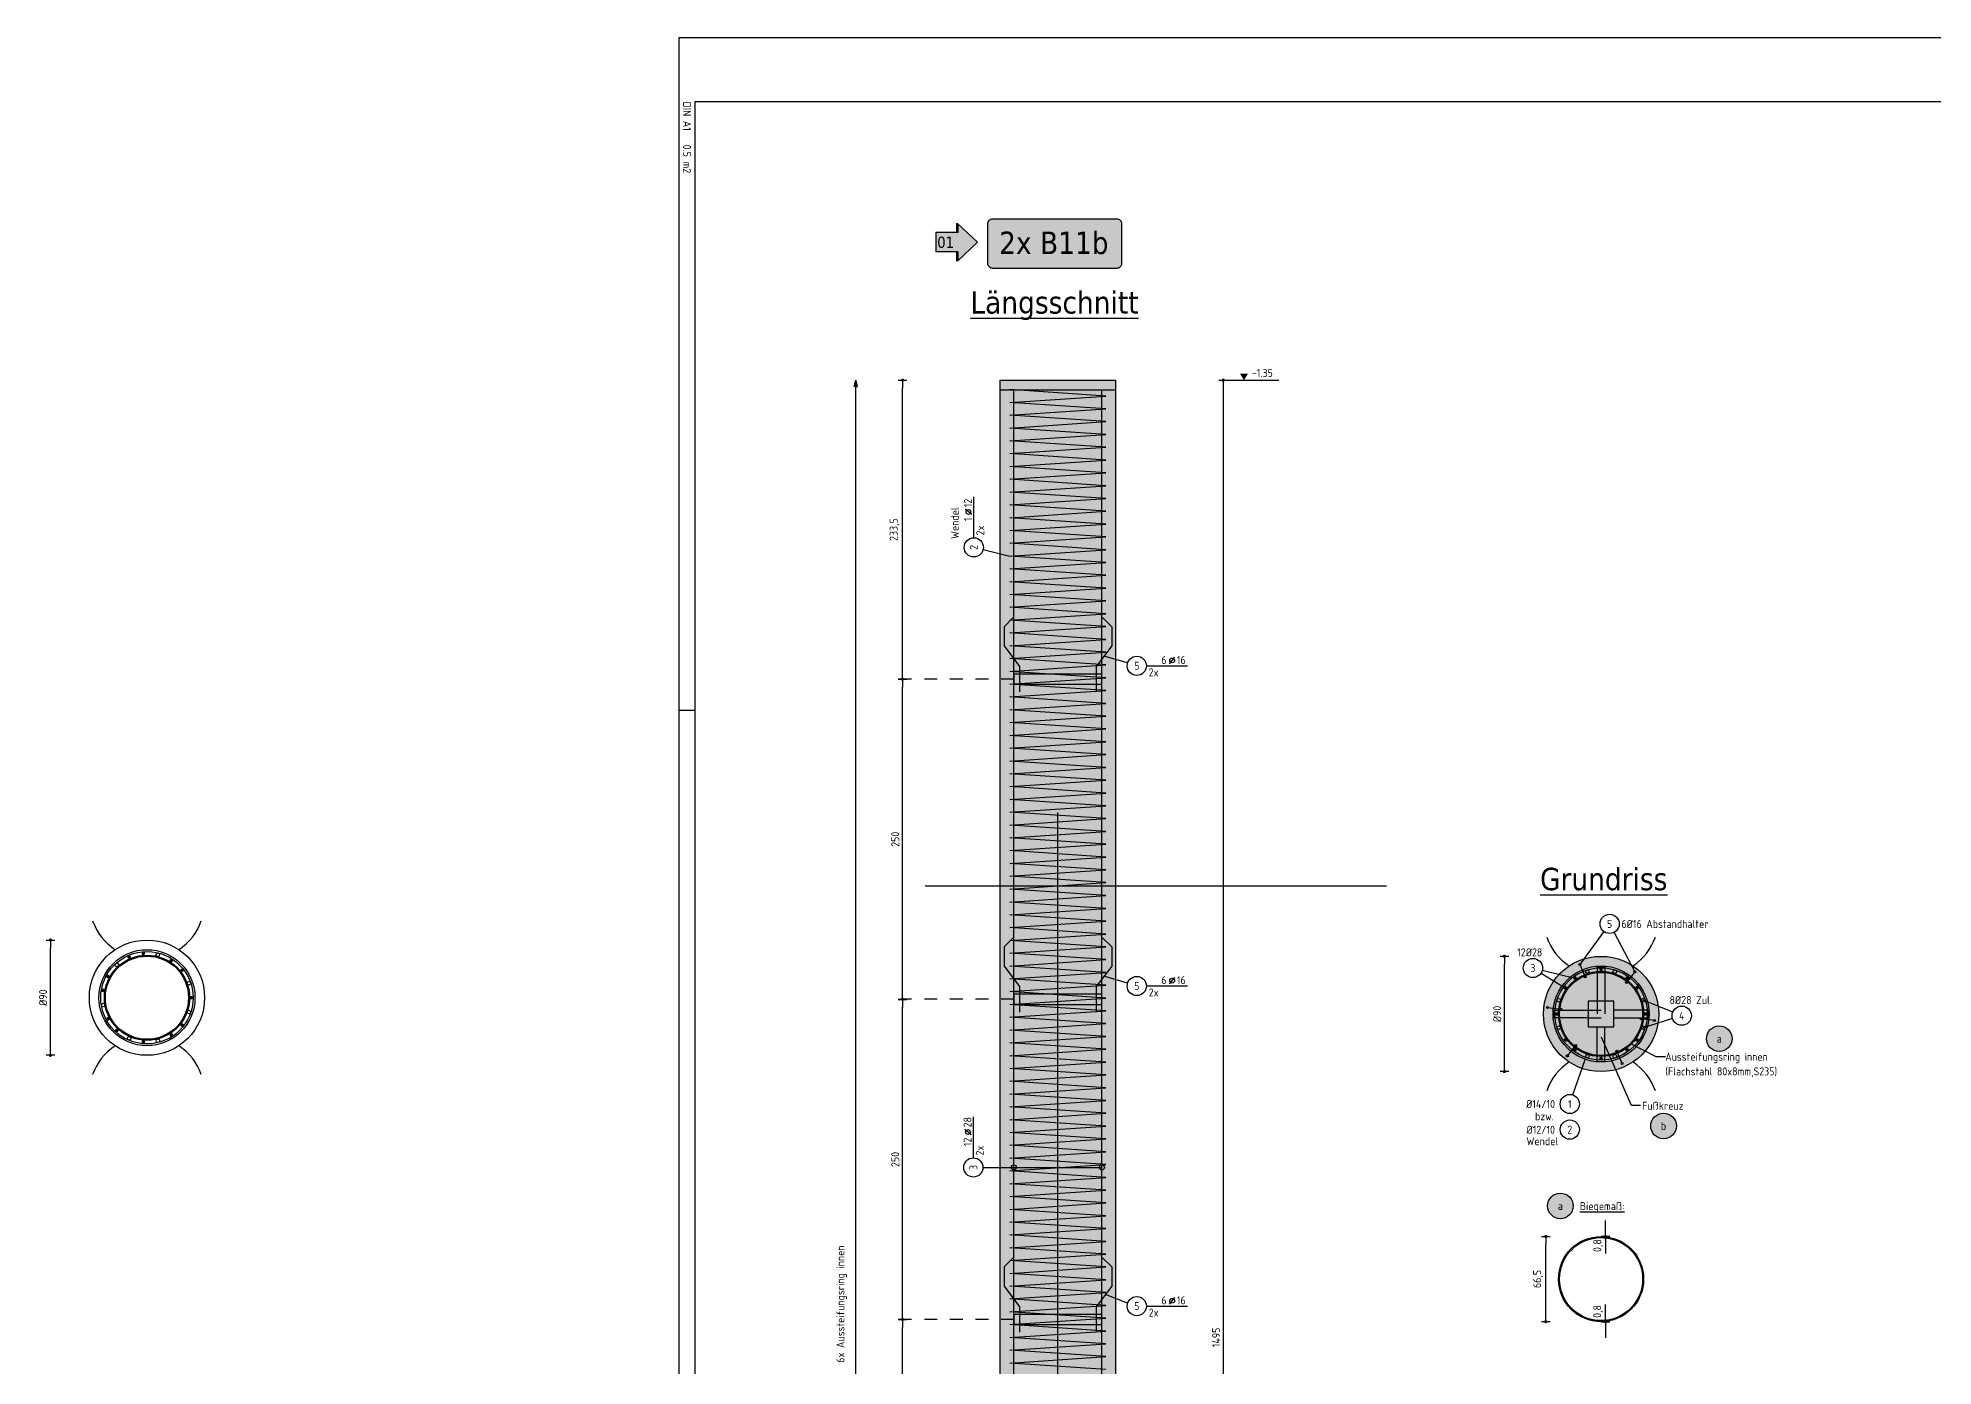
# Model space of a CAD drawing. Extents: x -5.7 to 19.5, y -4.4 to 16.6.
# Drawn here: x -5.7 to 9.1, y 6.2 to 16.58 of the extents above; entities that cross this region are included whole.
import ezdxf
from ezdxf.enums import TextEntityAlignment as Align

# ---------------------------------------------------------------- set-up
doc = ezdxf.new("R2010")
doc.units = 0
doc.header["$LTSCALE"] = 0.25
for name, pattern in [('AUSGEZOGEN', [1000.01, 1000, 0.01]), ('DASHDOT2', [0.5, 0.25, -0.125, 0, -0.125]), ('DOT', [0.175, 0.05, -0.125])]:
    doc.linetypes.add(name, pattern=pattern)
for name, color, linetype in [('1__LINE_ACI_7', 7, 'Continuous'), ('ACHSEN', 7, 'Continuous'), ('BET-SCHN', 6, 'Continuous'), ('BETON', 7, 'Continuous'), ('grau_hell', 7, 'Continuous'), ('grau_mittel', 7, 'Continuous'), ('HILFE', 7, 'Continuous'), ('index', 7, 'Continuous'), ('koten', 7, 'Continuous'), ('MASSE', 7, 'Continuous'), ('OBJEKT', 7, 'Continuous'), ('POS', 7, 'Continuous'), ('RAHMEN', 7, 'Continuous'), ('RND', 7, 'Continuous'), ('STAHL', 7, 'Continuous'), ('TEXT', 7, 'Continuous')]:
    doc.layers.add(name, color=color, linetype=linetype)
doc.layers.add('NOPLOT', color=7, linetype='Continuous', plot=False)
doc.styles.add('helv', font='tahoma.ttf')
doc.styles.add('txt', font='isocp.shx')
doc.dimstyles.new('DOT_I', dxfattribs={"dimscale": 0.25, "dimtxt": 0.25, "dimasz": 0.25, "dimexe": 0.1, "dimexo": 0.3, "dimgap": 0.1, "dimtad": 1, "dimdec": 3, "dimzin": 3, "dimtxsty": 'txt', "dimblk": 'DOT', "dimblk1": 'DOT', "dimblk2": 'DOT', "dimsah": 1, "dimcen": 0.1, "dimse1": 1, "dimse2": 1, "dimazin": 0, "dimtfac": 1, "dimtdec": 4, "dimtix": 1, "dimtmove": 2, "dimatfit": 3, "dimfxl": 0, "dimtvp": 1, "dimtolj": 1, "dimtzin": 0, "dimarcsym": 0})

# ---------------------------------------------------------------- blocks, each defined once
blk = doc.blocks.new('DINA1')
at = {"layer": 'RAHMEN'}
for p, q in [((0, 59.4), (0, 0)), ((0, 0), (84.1, 0))]:
    blk.add_line(p, q, dxfattribs=at)
at = {"layer": 'RAHMEN', "color": 5}
for p, q in [((2, 58.9), (2, 0.5)), ((2, 0.5), (83.6, 0.5))]:
    blk.add_line(p, q, dxfattribs=at)
at = {"layer": 'RAHMEN', "color": 7}
blk.add_line((21, 0), (21, 0.5), dxfattribs=at)
at = {"layer": 'RAHMEN', "color": 7, "style": 'txt'}
blk.add_text('DIN A1   0.5 m2', height=0.25, dxfattribs=at).set_placement((1.989, 0.133))
blk = doc.blocks.new('OKRD_O')
at = {"color": 0, "linetype": 'ByBlock'}
blk.add_solid([(-0.125, 0.202), (0.125, 0.202), (0, 0)], dxfattribs=at)
at = {"color": 0, "linetype": 'ByBlock', "style": 'txt'}
blk.add_attdef('OKRD', (0.25, 0.1), '', height=0.25, dxfattribs=at)
blk = doc.blocks.new('DOT')
at = {"layer": 'MASSE', "color": 7, "linetype": 'Continuous'}
for p, q in [((0, 0), (-1, 0)), ((0, 0.54), (0, -0.54))]:
    blk.add_line(p, q, dxfattribs=at)
at = {"layer": 'MASSE', "color": 7, "linetype": 'Continuous', "const_width": 0.2}
blk.add_lwpolyline([(-0.1, 0, 1), (0.1, 0, 1)], format="xyb", close=True, dxfattribs=at)
blk = doc.blocks.new('*D21')
at = {"layer": 'Defpoints', "color": 0, "linetype": 'AUSGEZOGEN', "transparency": 16777216}
for p in [(-5.604, 9.531), (-5.604, 9.531), (-5.604, 8.631)]:
    blk.add_point(p, dxfattribs=at)
at = {"layer": 'MASSE', "color": 0, "linetype": 'AUSGEZOGEN', "lineweight": -2, "transparency": 16777216}
blk.add_line((-5.604, 8.693), (-5.604, 9.468), dxfattribs=at)
at = {"layer": 'MASSE', "color": 0, "linetype": 'AUSGEZOGEN', "lineweight": -2, "transparency": 16777216, "xscale": 0.0625, "yscale": 0.0625, "zscale": 0.0625}
for p, rotation in [((-5.604, 9.531), 90), ((-5.604, 8.631), 270)]:
    blk.add_blockref('DOT', p, dxfattribs=dict(at, rotation=rotation))
at = {"layer": 'MASSE', "color": 0, "linetype": 'AUSGEZOGEN', "transparency": 16777216, "insert": (-5.661, 9.081), "char_height": 0.0625, "attachment_point": 5, "rotation": 90, "style": 'txt'}
blk.add_mtext('\\A1;%%C90', dxfattribs=at)
blk = doc.blocks.new('RND_LEI')
at = {"layer": 'RND', "color": 7, "linetype": 'Continuous'}
blk.add_line((1.022, 0.066), (1.19, 0.27), dxfattribs=at)
for centre, radius in [((0, 0), 0.3), ((1.106, 0.168), 0.075)]:
    blk.add_circle(centre, radius, dxfattribs=at)
at = {"layer": 'RND', "color": 7, "linetype": 'Continuous', "style": 'txt'}
blk.add_attdef('POSL', text='', height=0.25, dxfattribs=at).set_placement((0, 0), align=Align.MIDDLE)
blk.add_attdef('ANZ', text='', height=0.25, dxfattribs=at).set_placement((0.931, 0.057), align=Align.RIGHT)
for tag, p in [('DUM', (1.253, 0.057)), ('ABSTD', (1.674, 0.057)), ('POSTXT', (0.374, -0.327))]:
    blk.add_attdef(tag, p, '', height=0.25, dxfattribs=at)
blk = doc.blocks.new('*D25')
at = {"layer": 'Defpoints', "color": 0, "linetype": 'AUSGEZOGEN', "transparency": 16777216}
for p in [(5.751, 9.404), (5.751, 9.404), (5.751, 8.504)]:
    blk.add_point(p, dxfattribs=at)
at = {"layer": 'MASSE', "color": 0, "linetype": 'AUSGEZOGEN', "lineweight": -2, "transparency": 16777216}
blk.add_line((5.751, 8.566), (5.751, 9.341), dxfattribs=at)
at = {"layer": 'MASSE', "color": 0, "linetype": 'AUSGEZOGEN', "lineweight": -2, "transparency": 16777216, "xscale": 0.0625, "yscale": 0.0625, "zscale": 0.0625}
for p, rotation in [((5.751, 9.404), 90), ((5.751, 8.504), 270)]:
    blk.add_blockref('DOT', p, dxfattribs=dict(at, rotation=rotation))
at = {"layer": 'MASSE', "color": 0, "linetype": 'AUSGEZOGEN', "transparency": 16777216, "insert": (5.695, 8.954), "char_height": 0.0625, "attachment_point": 5, "rotation": 90, "style": 'txt'}
blk.add_mtext('\\A1;%%C90', dxfattribs=at)
blk = doc.blocks.new('pos_ausz')
at = {"layer": 'grau_hell', "true_color": 0xfcfcfc}
blk.add_hatch(color=7, dxfattribs=at).paths.add_polyline_path([(-0.4, 0, 1), (0.4, 0, 1)])
at = {"layer": 'POS', "color": 1, "linetype": 'Continuous'}
blk.add_circle((0, 0), 0.4, dxfattribs=at)
at = {"layer": 'POS', "color": 7, "linetype": 'Continuous', "style": 'txt'}
blk.add_attdef('POSNAME', text='', height=0.25, dxfattribs=at).set_placement((0, 0), align=Align.MIDDLE)
blk.add_attdef('POSABM', (0.6, 0.05), '', height=0.25, dxfattribs=at)
blk = doc.blocks.new('*D27')
at = {"layer": 'Defpoints', "color": 0, "linetype": 'AUSGEZOGEN', "transparency": 16777216}
for p in [(6.54, 7.216), (6.54, 7.216), (6.54, 7.208)]:
    blk.add_point(p, dxfattribs=at)
at = {"layer": 'MASSE', "color": 0, "linetype": 'AUSGEZOGEN', "lineweight": -2, "transparency": 16777216}
for p, q in [((6.54, 7.279), (6.54, 7.341)), ((6.54, 7.208), (6.54, 7.216)), ((6.54, 7.146), (6.54, 7.083))]:
    blk.add_line(p, q, dxfattribs=at)
at = {"layer": 'MASSE', "color": 0, "linetype": 'AUSGEZOGEN', "lineweight": -2, "transparency": 16777216, "xscale": 0.0625, "yscale": 0.0625, "zscale": 0.0625}
for p, rotation in [((6.54, 7.216), 270), ((6.54, 7.208), 90)]:
    blk.add_blockref('DOT', p, dxfattribs=dict(at, rotation=rotation))
at = {"layer": 'MASSE', "color": 0, "linetype": 'AUSGEZOGEN', "transparency": 16777216, "insert": (6.484, 7.145), "char_height": 0.0625, "attachment_point": 5, "rotation": 90, "style": 'txt'}
blk.add_mtext('\\A1;0,8', dxfattribs=at)
blk = doc.blocks.new('*D28')
at = {"layer": 'Defpoints', "color": 0, "linetype": 'AUSGEZOGEN', "transparency": 16777216}
for p in [(6.54, 6.559), (6.54, 6.559), (6.54, 6.551)]:
    blk.add_point(p, dxfattribs=at)
at = {"layer": 'MASSE', "color": 0, "linetype": 'AUSGEZOGEN', "lineweight": -2, "transparency": 16777216}
for p, q in [((6.54, 6.622), (6.54, 6.684)), ((6.54, 6.551), (6.54, 6.559)), ((6.54, 6.489), (6.54, 6.426))]:
    blk.add_line(p, q, dxfattribs=at)
at = {"layer": 'MASSE', "color": 0, "linetype": 'AUSGEZOGEN', "lineweight": -2, "transparency": 16777216, "xscale": 0.0625, "yscale": 0.0625, "zscale": 0.0625}
for p, rotation in [((6.54, 6.559), 270), ((6.54, 6.551), 90)]:
    blk.add_blockref('DOT', p, dxfattribs=dict(at, rotation=rotation))
at = {"layer": 'MASSE', "color": 0, "linetype": 'AUSGEZOGEN', "transparency": 16777216, "insert": (6.483, 6.631), "char_height": 0.0625, "attachment_point": 5, "rotation": 90, "style": 'txt'}
blk.add_mtext('\\A1;0,8', dxfattribs=at)
blk = doc.blocks.new('*D29')
at = {"layer": 'Defpoints', "color": 0, "linetype": 'AUSGEZOGEN', "transparency": 16777216}
for p in [(6.074, 7.216), (6.074, 7.216), (6.074, 6.551)]:
    blk.add_point(p, dxfattribs=at)
at = {"layer": 'MASSE', "color": 0, "linetype": 'AUSGEZOGEN', "lineweight": -2, "transparency": 16777216}
blk.add_line((6.074, 6.614), (6.074, 7.154), dxfattribs=at)
at = {"layer": 'MASSE', "color": 0, "linetype": 'AUSGEZOGEN', "lineweight": -2, "transparency": 16777216, "xscale": 0.0625, "yscale": 0.0625, "zscale": 0.0625}
for p, rotation in [((6.074, 7.216), 90), ((6.074, 6.551), 270)]:
    blk.add_blockref('DOT', p, dxfattribs=dict(at, rotation=rotation))
at = {"layer": 'MASSE', "color": 0, "linetype": 'AUSGEZOGEN', "transparency": 16777216, "insert": (6.014, 6.884), "char_height": 0.0625, "attachment_point": 5, "rotation": 90, "style": 'txt'}
blk.add_mtext('\\A1;66,5', dxfattribs=at)
blk = doc.blocks.new('Pfeillinie')
at = {"layer": 'TEXT', "linetype": 'Continuous'}
blk.add_hatch(color=7, dxfattribs=at).paths.add_polyline_path([(0, 0), (-0.8, 0.2), (-0.8, 0), (-0.8, -0.2)])
at = {"layer": 'TEXT', "color": 7, "linetype": 'Continuous'}
for p, q in [((-0.8, 0), (-0.8, 0.2)), ((-0.8, 0.2), (0, 0)), ((-0.8, 0), (-0.8, -0.2)), ((-0.8, -0.2), (0, 0))]:
    blk.add_line(p, q, dxfattribs=at)
blk = doc.blocks.new('RND_HIN')
at = {"layer": 'RND', "color": 7, "linetype": 'Continuous'}
blk.add_circle((0, 0), 0.3, dxfattribs=at)
at = {"layer": 'RND', "color": 7, "linetype": 'Continuous', "style": 'txt'}
blk.add_attdef('POSI', text='', height=0.25, dxfattribs=at).set_placement((0, 0), align=Align.MIDDLE)
blk = doc.blocks.new('*D48')
at = {"layer": 'Defpoints', "color": 0, "linetype": 'AUSGEZOGEN', "transparency": 16777216}
for p in [(3.556, 13.903), (3.556, -1.047), (3.556, -1.047)]:
    blk.add_point(p, dxfattribs=at)
at = {"layer": 'MASSE', "color": 0, "linetype": 'AUSGEZOGEN', "lineweight": -2, "transparency": 16777216}
blk.add_line((3.556, 13.841), (3.556, -0.984), dxfattribs=at)
at = {"layer": 'MASSE', "color": 0, "linetype": 'AUSGEZOGEN', "lineweight": -2, "transparency": 16777216, "xscale": 0.0625, "yscale": 0.0625, "zscale": 0.0625}
for p, rotation in [((3.556, 13.903), 90), ((3.556, -1.047), 270)]:
    blk.add_blockref('DOT', p, dxfattribs=dict(at, rotation=rotation))
at = {"layer": 'MASSE', "color": 0, "linetype": 'AUSGEZOGEN', "transparency": 16777216, "insert": (3.5, 6.428), "char_height": 0.0625, "attachment_point": 5, "rotation": 90, "style": 'txt'}
blk.add_mtext('\\A1;1495', dxfattribs=at)
blk = doc.blocks.new('*D53')
at = {"layer": 'Defpoints', "color": 0, "linetype": 'AUSGEZOGEN', "transparency": 16777216}
for p in [(1.05, 6.568), (1.05, 6.568), (1.05, 4.068)]:
    blk.add_point(p, dxfattribs=at)
at = {"layer": 'MASSE', "color": 0, "linetype": 'AUSGEZOGEN', "lineweight": -2, "transparency": 16777216}
blk.add_line((1.05, 4.131), (1.05, 6.506), dxfattribs=at)
at = {"layer": 'MASSE', "color": 0, "linetype": 'AUSGEZOGEN', "lineweight": -2, "transparency": 16777216, "xscale": 0.0625, "yscale": 0.0625, "zscale": 0.0625}
for p, rotation in [((1.05, 6.568), 90), ((1.05, 4.068), 270)]:
    blk.add_blockref('DOT', p, dxfattribs=dict(at, rotation=rotation))
at = {"layer": 'MASSE', "color": 0, "linetype": 'AUSGEZOGEN', "transparency": 16777216, "insert": (0.994, 5.318), "char_height": 0.0625, "attachment_point": 5, "rotation": 90, "style": 'txt'}
blk.add_mtext('\\A1;250', dxfattribs=at)
blk = doc.blocks.new('*D54')
at = {"layer": 'Defpoints', "color": 0, "linetype": 'AUSGEZOGEN', "transparency": 16777216}
for p in [(1.05, 9.068), (1.05, 9.068), (1.05, 6.568)]:
    blk.add_point(p, dxfattribs=at)
at = {"layer": 'MASSE', "color": 0, "linetype": 'AUSGEZOGEN', "lineweight": -2, "transparency": 16777216}
blk.add_line((1.05, 6.631), (1.05, 9.006), dxfattribs=at)
at = {"layer": 'MASSE', "color": 0, "linetype": 'AUSGEZOGEN', "lineweight": -2, "transparency": 16777216, "xscale": 0.0625, "yscale": 0.0625, "zscale": 0.0625}
for p, rotation in [((1.05, 9.068), 90), ((1.05, 6.568), 270)]:
    blk.add_blockref('DOT', p, dxfattribs=dict(at, rotation=rotation))
at = {"layer": 'MASSE', "color": 0, "linetype": 'AUSGEZOGEN', "transparency": 16777216, "insert": (0.994, 7.818), "char_height": 0.0625, "attachment_point": 5, "rotation": 90, "style": 'txt'}
blk.add_mtext('\\A1;250', dxfattribs=at)
blk = doc.blocks.new('*D55')
at = {"layer": 'Defpoints', "color": 0, "linetype": 'AUSGEZOGEN', "transparency": 16777216}
for p in [(1.05, 11.568), (1.05, 11.568), (1.05, 9.068)]:
    blk.add_point(p, dxfattribs=at)
at = {"layer": 'MASSE', "color": 0, "linetype": 'AUSGEZOGEN', "lineweight": -2, "transparency": 16777216}
blk.add_line((1.05, 9.131), (1.05, 11.506), dxfattribs=at)
at = {"layer": 'MASSE', "color": 0, "linetype": 'AUSGEZOGEN', "lineweight": -2, "transparency": 16777216, "xscale": 0.0625, "yscale": 0.0625, "zscale": 0.0625}
for p, rotation in [((1.05, 11.568), 90), ((1.05, 9.068), 270)]:
    blk.add_blockref('DOT', p, dxfattribs=dict(at, rotation=rotation))
at = {"layer": 'MASSE', "color": 0, "linetype": 'AUSGEZOGEN', "transparency": 16777216, "insert": (0.994, 10.318), "char_height": 0.0625, "attachment_point": 5, "rotation": 90, "style": 'txt'}
blk.add_mtext('\\A1;250', dxfattribs=at)
blk = doc.blocks.new('*D56')
at = {"layer": 'Defpoints', "color": 0, "linetype": 'AUSGEZOGEN', "transparency": 16777216}
for p in [(1.05, 13.903), (1.05, 13.903), (1.05, 11.568)]:
    blk.add_point(p, dxfattribs=at)
at = {"layer": 'MASSE', "color": 0, "linetype": 'AUSGEZOGEN', "lineweight": -2, "transparency": 16777216}
blk.add_line((1.05, 11.631), (1.05, 13.841), dxfattribs=at)
at = {"layer": 'MASSE', "color": 0, "linetype": 'AUSGEZOGEN', "lineweight": -2, "transparency": 16777216, "xscale": 0.0625, "yscale": 0.0625, "zscale": 0.0625}
for p, rotation in [((1.05, 13.903), 90), ((1.05, 11.568), 270)]:
    blk.add_blockref('DOT', p, dxfattribs=dict(at, rotation=rotation))
at = {"layer": 'MASSE', "color": 0, "linetype": 'AUSGEZOGEN', "transparency": 16777216, "insert": (0.989, 12.736), "char_height": 0.0625, "attachment_point": 5, "rotation": 90, "style": 'txt'}
blk.add_mtext('\\A1;233,5', dxfattribs=at)
blk = doc.blocks.new('hin_ind5')
at = {"layer": 'grau_hell', "linetype": 'AUSGEZOGEN'}
h = blk.add_hatch(color=9, dxfattribs=at)
h.dxf.hatch_style = 2
h.paths.add_polyline_path([(0, 0), (0.619, -0.577), (0.619, -0.3), (1.306, -0.3), (1.306, 0.3), (0.619, 0.3), (0.619, 0.577)])
h.paths.add_polyline_path([(0.34, -0.274), (1.311, -0.274), (1.311, 0.274), (0.34, 0.274)], flags=9)
at = {"layer": 'OBJEKT', "linetype": 'AUSGEZOGEN'}
for points in [[(0.619, 0.3), (0.66, 0.3), (0.66, 0.577), (0.619, 0.577)], [(0.619, -0.577), (0.66, -0.577), (0.66, -0.3), (0.619, -0.3)]]:
    blk.add_hatch(color=1, dxfattribs=at).paths.add_polyline_path(points)
at = {"layer": 'OBJEKT', "color": 1, "linetype": 'AUSGEZOGEN'}
for p, q in [((0, 0), (0.619, 0.577)), ((0, 0), (0.619, -0.577)), ((0.619, 0.577), (0.619, 0.3)), ((0.619, 0.577), (0.66, 0.577)), ((0.619, 0.3), (1.306, 0.3)), ((0.66, 0.577), (0.66, 0.3)), ((1.306, 0.3), (1.306, -0.3)), ((0.619, -0.3), (0.619, -0.577)), ((0.619, -0.3), (1.306, -0.3)), ((0.66, -0.3), (0.66, -0.577))]:
    blk.add_line(p, q, dxfattribs=at)
at = {"layer": 'OBJEKT', "color": 7, "linetype": 'AUSGEZOGEN'}
blk.add_line((0.619, -0.577), (0.66, -0.577), dxfattribs=at)
at = {"layer": 'index', "color": 1, "linetype": 'Continuous', "style": 'helv'}
blk.add_attdef('INDEX', text='', height=0.35, rotation=360, dxfattribs=at).set_placement((1.259, 0), align=Align.MIDDLE_RIGHT)

msp = doc.modelspace()

# ---------------------------------------------------------------- hatches: boundary and pattern name
at = {"layer": 'grau_hell'}
msp.add_hatch(color=9, dxfattribs=at).paths.add_polyline_path([(2.7234, 14.7757, 0.4142136), (2.7609, 14.8132), (2.7609, 15.1261, 0.4142136), (2.7234, 15.1636), (1.755, 15.1636, 0.4142136), (1.7175, 15.1261), (1.7175, 14.8132, 0.4142136), (1.755, 14.7757)])
at = {"layer": 'grau_mittel'}
for points in [[(2.7141, 13.9031), (1.8141, 13.9031), (1.8141, -1.0469), (2.7141, -1.0469)], [(6.956, 8.9538, 1), (6.056, 8.9538, 1)]]:
    msp.add_hatch(color=61, dxfattribs=at).paths.add_polyline_path(points)

# ---------------------------------------------------------------- linework, layer by layer
at = {"layer": '1__LINE_ACI_7'}
msp.add_lwpolyline([(6.4059, 8.8538), (6.606, 8.8538), (6.606, 9.0538), (6.4059, 9.0538)], close=True, dxfattribs=at)
at = {"layer": 'ACHSEN', "color": 102, "linetype": 'DASHDOT2'}
for p, q in [((1.9211, 11.5681), (1.0498, 11.5681)), ((1.9211, 9.0681), (1.0498, 9.0681)), ((1.9211, 6.5681), (1.0498, 6.5681))]:
    msp.add_line(p, q, dxfattribs=at)
at = {"layer": 'BET-SCHN'}
for centre, start, end in [((-4.8497, 9.8308), 199.47122, 236.44269), ((-4.8497, 9.8308), 303.55731, 340.52878), ((6.506, 9.7038), 199.47122, 236.44269), ((6.506, 9.7038), 303.55731, 340.52878), ((-4.8497, 8.3308), 123.55731, 160.52878), ((-4.8497, 8.3308), 19.47122, 56.44269), ((6.506, 8.2038), 123.55731, 160.52878), ((6.506, 8.2038), 19.47122, 56.44269)]:
    msp.add_arc(centre, 0.45, start, end, dxfattribs=at)
at = {"layer": 'BETON', "color": 6, "linetype": 'AUSGEZOGEN'}
for p, q in [((1.8141, -1.0469), (1.8141, 13.9031)), ((1.8141, 13.9031), (2.7141, 13.9031)), ((2.7141, 13.9031), (2.7141, -1.0469))]:
    msp.add_line(p, q, dxfattribs=at)
for centre in [(-4.8497, 9.0808), (6.506, 8.9538)]:
    msp.add_circle(centre, 0.45, dxfattribs=at)
at = {"layer": 'HILFE', "color": 102, "linetype": 'AUSGEZOGEN'}
for p, q in [((3.5565, 13.9031), (3.99, 13.9031)), ((6.476, 9.3238), (6.536, 9.3238)), ((6.1359, 8.9838), (6.1359, 8.9238)), ((6.876, 8.9838), (6.876, 8.9238)), ((6.7445, 8.2386), (6.5093, 8.7718)), ((7.0097, 8.6195), (6.9368, 8.6195)), ((6.476, 8.5838), (6.536, 8.5838)), ((6.814, 8.2386), (6.7445, 8.2386))]:
    msp.add_line(p, q, dxfattribs=at)
at = {"layer": 'NOPLOT', "color": 191, "linetype": 'Continuous'}
msp.add_line((1.8141, 13.8281), (2.7141, 13.8281), dxfattribs=at)
at = {"layer": 'NOPLOT', "color": 191, "linetype": 'AUSGEZOGEN'}
msp.add_line((1.2268, 9.9531), (4.8311, 9.9531), dxfattribs=at)
at = {"layer": 'OBJEKT', "color": 1, "linetype": 'AUSGEZOGEN'}
msp.add_lwpolyline([(1.755, 15.1636), (2.7234, 15.1636, -0.4142136), (2.7609, 15.1261), (2.7609, 14.8132, -0.4142136), (2.7234, 14.7757), (1.755, 14.7757, -0.4142136), (1.7175, 14.8132), (1.7175, 15.1261, -0.4142136)], format="xyb", close=True, dxfattribs=at)
at = {"layer": 'POS', "color": 1, "linetype": 'AUSGEZOGEN'}
for centre in [(7.4289, 8.7609), (6.9939, 8.0791), (6.1884, 7.4549)]:
    msp.add_circle(centre, 0.1, dxfattribs=at)
at = {"layer": 'RND', "color": 7, "linetype": 'AUSGEZOGEN'}
for p, q in [((1.6074, 12.6723), (1.6074, 12.9923)), ((2.9552, 11.6723), (3.2752, 11.6723)), ((2.9552, 9.1723), (3.2752, 9.1723)), ((1.6038, 7.8301), (1.6038, 8.1501)), ((2.9552, 6.6723), (3.2752, 6.6723))]:
    msp.add_line(p, q, dxfattribs=at)
at = {"layer": 'RND', "color": 102, "linetype": 'AUSGEZOGEN'}
for p, q in [((1.6803, 12.5797), (1.8891, 12.5291)), ((2.8087, 11.6948), (2.6241, 11.7481)), ((6.5286, 9.5968), (6.3408, 9.3405)), ((6.6077, 9.5908), (6.7692, 9.2817)), ((6.3408, 9.3405), (6.3816, 9.2449)), ((2.8087, 9.1948), (2.6241, 9.2481)), ((6.0378, 9.2733), (6.2252, 9.1578)), ((6.0469, 9.2953), (6.302, 9.2345)), ((6.7692, 9.2817), (6.7041, 9.2006)), ((7.0665, 8.9682), (6.836, 9.061)), ((6.0885, 9.0041), (6.1917, 8.9917)), ((6.9234, 8.9035), (6.8202, 8.916)), ((7.0644, 8.9178), (6.836, 8.8466)), ((6.2427, 8.626), (6.3078, 8.707)), ((6.2865, 8.3214), (6.383, 8.5995)), ((6.6711, 8.5671), (6.6303, 8.6628)), ((6.9368, 8.6195), (6.7382, 8.7203)), ((1.6788, 7.7551), (2.6071, 7.7551)), ((2.8087, 6.6948), (2.6352, 6.7629))]:
    msp.add_line(p, q, dxfattribs=at)
msp.add_lwpolyline([(0.6859, -1.0469), (0.6859, 13.9031)], dxfattribs=at)
at = {"layer": 'RND', "color": 1, "linetype": 'AUSGEZOGEN'}
for points in [[(1.8891, 9.9291), (2.6391, 9.9791), (1.8891, 10.0291), (2.6391, 10.0791), (1.8891, 10.1291), (2.6391, 10.1791), (1.8891, 10.2291), (2.6391, 10.2791), (1.8891, 10.3291), (2.6391, 10.3791), (1.8891, 10.4291), (2.6391, 10.4791), (1.8891, 10.5291), (2.6391, 10.5791), (1.8891, 10.6291), (2.6391, 10.6791), (1.8891, 10.7291), (2.6391, 10.7791), (1.8891, 10.8291), (2.6391, 10.8791), (1.8891, 10.9291), (2.6391, 10.9791), (1.8891, 11.0291), (2.6391, 11.0791), (1.8891, 11.1291), (2.6391, 11.1791), (1.8891, 11.2291), (2.6391, 11.2791), (1.8891, 11.3291), (2.6391, 11.3791), (1.8891, 11.4291), (2.6391, 11.4791), (1.8891, 11.5291), (2.6391, 11.5791), (1.8891, 11.6291), (2.6391, 11.6791), (1.8891, 11.7291), (2.6391, 11.7791), (1.8891, 11.8291), (2.6391, 11.8791), (1.8891, 11.9291), (2.6391, 11.9791), (1.8891, 12.0291), (2.6391, 12.0791), (1.8891, 12.1291), (2.6391, 12.1791), (1.8891, 12.2291), (2.6391, 12.2791), (1.8891, 12.3291), (2.6391, 12.3791), (1.8891, 12.4291), (2.6391, 12.4791), (1.8891, 12.5291), (2.6391, 12.5791), (1.8891, 12.6291), (2.6391, 12.6791), (1.8891, 12.7291), (2.6391, 12.7791), (1.8891, 12.8291), (2.6391, 12.8791), (1.8891, 12.9291), (2.6391, 12.9791), (1.8891, 13.0291), (2.6391, 13.0791), (1.8891, 13.1291), (2.6391, 13.1791), (1.8891, 13.2291), (2.6391, 13.2791), (1.8891, 13.3291), (2.6391, 13.3791), (1.8891, 13.4291), (2.6391, 13.4791), (1.8891, 13.5291), (2.6391, 13.5791), (1.8891, 13.6291), (2.6391, 13.6791), (1.8891, 13.7291), (2.6391, 13.7791), (1.8891, 13.8291)], [(1.9211, -0.9719), (1.9211, 13.8281)], [(2.6071, -0.9719), (2.6071, 13.8281)], [(1.9148, 12.0489), (1.8441, 11.9781), (1.8441, 11.8281), (1.9641, 11.6681), (1.9641, 11.4681)], [(2.6134, 12.0489), (2.6841, 11.9781), (2.6841, 11.8281), (2.5641, 11.6681), (2.5641, 11.4681)], [(2.2641, -0.9719), (2.2641, 10.5281)], [(2.639, 6.1781), (1.889, 6.2281), (2.639, 6.2781), (1.889, 6.3281), (2.639, 6.3781), (1.889, 6.4281), (2.639, 6.4781), (1.889, 6.5281), (2.639, 6.5781), (1.889, 6.6281), (2.639, 6.6781), (1.889, 6.7281), (2.639, 6.7781), (1.889, 6.8281), (2.639, 6.8781), (1.889, 6.9281), (2.639, 6.9781), (1.889, 7.0281), (2.639, 7.0781), (1.889, 7.1281), (2.639, 7.1781), (1.889, 7.2281), (2.639, 7.2781), (1.889, 7.3281), (2.639, 7.3781), (1.889, 7.4281), (2.639, 7.4781), (1.889, 7.5281), (2.639, 7.5781), (1.889, 7.6281), (2.639, 7.6781), (1.889, 7.7281), (2.639, 7.7781), (1.889, 7.8281), (2.639, 7.8781), (1.889, 7.9281), (2.639, 7.9781), (1.889, 8.0281), (2.639, 8.0781), (1.889, 8.1281), (2.639, 8.1781), (1.889, 8.2281), (2.639, 8.2781), (1.889, 8.3281), (2.639, 8.3781), (1.889, 8.4281), (2.639, 8.4781), (1.889, 8.5281), (2.639, 8.5781), (1.889, 8.6281), (2.639, 8.6781), (1.889, 8.7281), (2.639, 8.7781), (1.889, 8.8281), (2.639, 8.8781), (1.889, 8.9281), (2.639, 8.9781), (1.889, 9.0281), (2.639, 9.0781), (1.889, 9.1281), (2.639, 9.1781), (1.889, 9.2281), (2.639, 9.2781), (1.889, 9.3281), (2.639, 9.3781), (1.889, 9.4281), (2.639, 9.4781), (1.889, 9.5281), (2.639, 9.5781), (1.889, 9.6281), (2.639, 9.6781), (1.889, 9.7281), (2.639, 9.7781), (1.889, 9.8281), (2.639, 9.8781), (1.889, 9.9281)], [(1.9148, 9.5489), (1.8441, 9.4781), (1.8441, 9.3281), (1.9641, 9.1681), (1.9641, 8.9681)], [(2.6134, 9.5489), (2.6841, 9.4781), (2.6841, 9.3281), (2.5641, 9.1681), (2.5641, 8.9681)], [(1.9148, 7.0489), (1.8441, 6.9781), (1.8441, 6.8281), (1.9641, 6.6681), (1.9641, 6.4681)], [(2.6134, 7.0489), (2.6841, 6.9781), (2.6841, 6.8281), (2.5641, 6.6681), (2.5641, 6.4681)]]:
    msp.add_lwpolyline(points, dxfattribs=at)
at = {"layer": 'RND', "color": 7, "linetype": 'AUSGEZOGEN', "const_width": 0.014}
for points in [[(-4.9961, 9.3986, 1), (-4.9821, 9.3986, 1)], [(-4.8854, 9.4266, 1), (-4.8714, 9.4266, 1)], [(-4.6671, 9.3714, 1), (-4.6531, 9.3714, 1)], [(-5.1617, 9.2461, 1), (-5.1477, 9.2461, 1)], [(-4.583, 9.2942, 1), (-4.569, 9.2942, 1)], [(6.295, 9.2345, 1), (6.309, 9.2345, 1)], [(6.499, 9.3008, 1), (6.513, 9.3008, 1)], [(6.7029, 9.2345, 1), (6.7169, 9.2345, 1)], [(-5.1989, 9.1382, 1), (-5.1849, 9.1382, 1)], [(-4.5097, 9.0811, 1), (-4.4957, 9.0811, 1)], [(6.2182, 9.1578, 1), (6.2322, 9.1578, 1)], [(6.7797, 9.1578, 1), (6.7937, 9.1578, 1)], [(-5.162, 8.9159, 1), (-5.148, 8.9159, 1)], [(-4.5827, 8.8678, 1), (-4.5687, 8.8678, 1)], [(6.152, 8.9538, 1), (6.166, 8.9538, 1)], [(6.846, 8.9538, 1), (6.86, 8.9538, 1)], [(-5.0919, 8.8257, 1), (-5.0779, 8.8257, 1)], [(-4.8855, 8.735, 1), (-4.8715, 8.735, 1)], [(-4.6668, 8.7903, 1), (-4.6528, 8.7903, 1)], [(6.2182, 8.7499, 1), (6.2322, 8.7499, 1)], [(6.7797, 8.7499, 1), (6.7937, 8.7499, 1)], [(6.295, 8.6731, 1), (6.309, 8.6731, 1)], [(6.499, 8.6068, 1), (6.513, 8.6068, 1)], [(6.7029, 8.6731, 1), (6.7169, 8.6731, 1)]]:
    msp.add_lwpolyline(points, format="xyb", close=True, dxfattribs=at)
at = {"layer": 'RND', "color": 1, "linetype": 'AUSGEZOGEN'}
for centre, radius in [((-4.8497, 9.0808), 0.375), ((-4.8497, 9.0808), 0.361), ((6.506, 8.9538), 0.375), ((6.506, 8.9538), 0.361)]:
    msp.add_circle(centre, radius, dxfattribs=at)
at = {"layer": 'RND', "color": 7, "linetype": 'AUSGEZOGEN'}
for centre, radius in [((-5.0846, 9.3362), 0.014), ((-4.7647, 9.4172), 0.014), ((-4.5216, 9.1938), 0.014), ((6.3987, 9.2838), 0.014), ((6.6132, 9.2838), 0.014), ((-5.192, 9.024), 0.014), ((6.1759, 9.061), 0.014), ((6.836, 9.061), 0.014), ((-4.5214, 8.9684), 0.014), ((-4.9893, 8.7631), 0.014), ((-4.7645, 8.7444), 0.014), ((6.1759, 8.8466), 0.014), ((6.836, 8.8466), 0.014), ((6.3987, 8.6238), 0.014), ((6.6132, 8.6238), 0.014), ((1.9211, 7.7551), 0.02), ((2.6071, 7.7551), 0.02)]:
    msp.add_circle(centre, radius, dxfattribs=at)
at = {"layer": 'RND', "color": 102, "linetype": 'AUSGEZOGEN'}
for centre in [(6.3408, 9.3405), (6.3816, 9.2449), (6.7041, 9.2006), (6.7692, 9.2817), (6.0885, 9.0041), (6.1917, 8.9917), (6.8202, 8.916), (6.9234, 8.9035), (6.2427, 8.626), (6.3078, 8.707), (6.6303, 8.6628), (6.6711, 8.5671)]:
    msp.add_circle(centre, 0.008, dxfattribs=at)
at = {"layer": 'STAHL', "color": 102, "linetype": 'AUSGEZOGEN'}
for p, q in [((6.476, 9.3238), (6.476, 9.0538)), ((6.536, 9.3238), (6.536, 9.0538)), ((6.1359, 8.9838), (6.4059, 8.9838)), ((6.4059, 8.9238), (6.1359, 8.9238)), ((6.876, 8.9838), (6.606, 8.9838)), ((6.606, 8.9238), (6.876, 8.9238)), ((6.476, 8.5838), (6.476, 8.8538)), ((6.536, 8.5838), (6.536, 8.8538))]:
    msp.add_line(p, q, dxfattribs=at)
at = {"layer": 'STAHL', "color": 102, "linetype": 'DOT', "ltscale": 0.7}
for p, q in [((6.476, 9.0538), (6.476, 8.8538)), ((6.536, 9.0538), (6.536, 8.8538)), ((6.4059, 8.9838), (6.606, 8.9838)), ((6.4059, 8.9238), (6.606, 8.9238))]:
    msp.add_line(p, q, dxfattribs=at)
at = {"layer": 'STAHL', "color": 102, "linetype": 'AUSGEZOGEN'}
for points in [[(1.9211, 11.5281), (2.6071, 11.5281), (2.6071, 11.6081), (1.9211, 11.6081)], [(1.9211, 9.0281), (2.6071, 9.0281), (2.6071, 9.1081), (1.9211, 9.1081)], [(1.9211, 6.5281), (2.6071, 6.5281), (2.6071, 6.6081), (1.9211, 6.6081)]]:
    msp.add_lwpolyline(points, close=True, dxfattribs=at)
for centre, radius in [((-4.8497, 9.0808), 0.3325), ((-4.8497, 9.0808), 0.3245), ((6.506, 8.9538), 0.3325), ((6.506, 8.9538), 0.3245), ((6.506, 6.8838), 0.3325), ((6.506, 6.8838), 0.3245)]:
    msp.add_circle(centre, radius, dxfattribs=at)

# ---------------------------------------------------------------- block references
at = {"layer": 'index', "color": 191, "linetype": 'AUSGEZOGEN'}
ref = msp.add_blockref('hin_ind5', (1.6374, 14.9798), dxfattribs=dict(at, xscale=-0.2499999999999997, yscale=0.2499999999999999, zscale=0.2499999999999999, rotation=359.9761684044309))
ref.add_attrib('INDEX', '01', dxfattribs={"color": 1, "linetype": 'Continuous', "height": 0.0875, "rotation": 359.97617, "style": 'helv'}).set_placement((1.4532, 14.9798), align=Align.MIDDLE_RIGHT)
at = {"layer": 'koten', "color": 7, "xscale": 0.25, "yscale": 0.25, "zscale": 0.25}
msp.add_blockref('OKRD_O', (3.7172, 13.9031), dxfattribs=at).add_auto_attribs({'OKRD': '-1.35'})
at = {"layer": 'POS', "color": 7, "linetype": 'AUSGEZOGEN', "xscale": 0.25, "yscale": 0.25, "zscale": 0.25}
for p, values in [((7.4289, 8.7609), {'POSNAME': 'a'}), ((6.9939, 8.0791), {'POSNAME': 'b'}), ((6.1884, 7.4549), {'POSNAME': 'a'})]:
    msp.add_blockref('pos_ausz', p, dxfattribs=at).add_auto_attribs(values)
at = {"layer": 'RAHMEN', "xscale": 0.25, "yscale": 0.25, "zscale": 0.25, "rotation": 270}
msp.add_blockref('DINA1', (-0.6963, 16.5756), dxfattribs=at)
at = {"layer": 'RND', "color": 102, "linetype": 'AUSGEZOGEN', "xscale": 0.0625, "yscale": 0.0625, "zscale": 0.0625, "rotation": 90}
msp.add_blockref('Pfeillinie', (0.6859, 13.9031), dxfattribs=at)
at = {"layer": 'RND', "color": 7, "linetype": 'AUSGEZOGEN', "xscale": 0.25, "yscale": 0.25, "zscale": 0.25, "rotation": 90}
for p, values in [((1.6074, 12.5973), {'POSL': '2', 'DUM': '12', 'ANZ': '1', 'POSTXT': '2x'}), ((1.6038, 7.7551), {'POSL': '3', 'DUM': '28', 'ANZ': '12', 'POSTXT': '2x'})]:
    msp.add_blockref('RND_LEI', p, dxfattribs=at).add_auto_attribs(values)
at = {"layer": 'RND', "color": 7, "linetype": 'AUSGEZOGEN', "xscale": 0.25, "yscale": 0.25, "zscale": 0.25}
for name, p, values in [('RND_LEI', (2.8802, 11.6723), {'POSL': '5', 'DUM': '16', 'ANZ': '6', 'POSTXT': '2x'}), ('RND_HIN', (6.5729, 9.6572), {'POSI': '5'}), ('RND_HIN', (5.9739, 9.3127), {'POSI': '3'}), ('RND_LEI', (2.8802, 9.1723), {'POSL': '5', 'DUM': '16', 'ANZ': '6', 'POSTXT': '2x'}), ('RND_HIN', (7.136, 8.9401), {'POSI': '4'}), ('RND_HIN', (6.2619, 8.2506), {'POSI': '1'}), ('RND_HIN', (6.2619, 8.0509), {'POSI': '2'}), ('RND_LEI', (2.8802, 6.6723), {'POSL': '5', 'DUM': '16', 'ANZ': '6', 'POSTXT': '2x'})]:
    msp.add_blockref(name, p, dxfattribs=at).add_auto_attribs(values)

# ---------------------------------------------------------------- texts
at = {"layer": 'TEXT', "color": 5, "linetype": 'AUSGEZOGEN', "style": 'helv'}
for s, p in [('2x B11b', (1.8052, 14.888)), ('%%ULängsschnitt', (1.581, 14.4227)), ('%%UGrundriss', (6.0293, 9.9203))]:
    msp.add_text(s, height=0.175, dxfattribs=at).set_placement(p)
at = {"layer": 'TEXT', "color": 7, "linetype": 'AUSGEZOGEN', "style": 'txt'}
msp.add_text('Wendel', height=0.0625, rotation=90, dxfattribs=at).set_placement((1.49, 12.6626))
for s, p in [('6%%C16 Abstandhalter', (6.6655, 9.6251)), ('12%%C28', (5.8514, 9.4038)), ('8%%C28 Zul.', (7.0411, 9.0312)), ('Aussteifungsring innen', (7.0068, 8.5884)), ('(Flachstahl 80x8mm,S235)', (7.0079, 8.4742)), ('%%C14/10', (5.9206, 8.2192)), ('bzw.', (5.9904, 8.1234)), ('Fußkreuz', (6.8272, 8.2053)), ('%%C12/10', (5.9241, 8.018)), ('Wendel', (5.9235, 7.9289)), ('%%UBiegemaß:', (6.3409, 7.4224))]:
    msp.add_text(s, height=0.0625, dxfattribs=at).set_placement(p)
at = {"layer": 'TEXT', "color": 7, "linetype": 'DASHDOT2', "style": 'txt'}
msp.add_text('6x Aussteifungsring innen', height=0.0625, rotation=90, dxfattribs=at).set_placement((0.5973, 6.2304))

# ---------------------------------------------------------------- dimensions: what is measured, and where the dimension line sits
at = {"layer": 'MASSE', "color": 7, "linetype": 'AUSGEZOGEN'}
for base, p1, p2, override, picture, middle in [((1.0498, 13.9031), (1.0498, 11.5681), (1.0498, 13.9031), {"dimdec": 1, "dimlfac": 100}, '*D56', (0.9889, 12.7356)), ((3.5565, -1.0469), (3.5565, 13.9031), (3.5565, -1.0469), {"dimdec": 0, "dimlfac": 100}, '*D48', (3.5002, 6.4281)), ((1.0498, 11.5681), (1.0498, 9.0681), (1.0498, 11.5681), {"dimdec": 0, "dimlfac": 100}, '*D55', (0.9936, 10.3181)), ((1.0498, 9.0681), (1.0498, 6.5681), (1.0498, 9.0681), {"dimdec": 0, "dimlfac": 100}, '*D54', (0.9936, 7.8181)), ((6.0745, 7.2163), (6.0745, 6.5513), (6.0745, 7.2163), {"dimdec": 1, "dimlfac": 100}, '*D29', (6.0135, 6.8838)), ((1.0498, 6.5681), (1.0498, 4.0681), (1.0498, 6.5681), {"dimdec": 0, "dimlfac": 100}, '*D53', (0.9936, 5.3181))]:
    dim = msp.add_linear_dim(base=base, p1=p1, p2=p2, angle=90, dimstyle='DOT_I', override=override, dxfattribs=at)
    dim.commit()
    dim.dimension.update_dxf_attribs({"geometry": picture, "text_midpoint": middle})
for base, p1, p2, picture, middle in [((-5.6043, 9.5308), (-5.6043, 8.6308), (-5.6043, 9.5308), '*D21', (-5.6605, 9.0808)), ((5.7514, 9.4038), (5.7514, 8.5038), (5.7514, 9.4038), '*D25', (5.6951, 8.9538))]:
    dim = msp.add_linear_dim(base=base, p1=p1, p2=p2, angle=90, text='%%C<>', dimstyle='DOT_I', override={"dimdec": 0, "dimlfac": 100}, dxfattribs=at)
    dim.commit()
    dim.dimension.update_dxf_attribs({"geometry": picture, "text_midpoint": middle})
for base, p1, p2, picture, middle in [((6.5397, 7.2163), (6.5397, 7.2083), (6.5397, 7.2163), '*D27', (6.4841, 7.1445)), ((6.5397, 6.5593), (6.5397, 6.5513), (6.5397, 6.5593), '*D28', (6.4833, 6.6305))]:
    dim = msp.add_linear_dim(base=base, p1=p1, p2=p2, angle=90, dimstyle='DOT_I', override={"dimdec": 1, "dimlfac": 100}, dxfattribs=at)
    dim.commit()
    dim.dimension.update_dxf_attribs({"geometry": picture, "text_midpoint": middle, "dimtype": 160})

doc.saveas('drawing.dxf')
